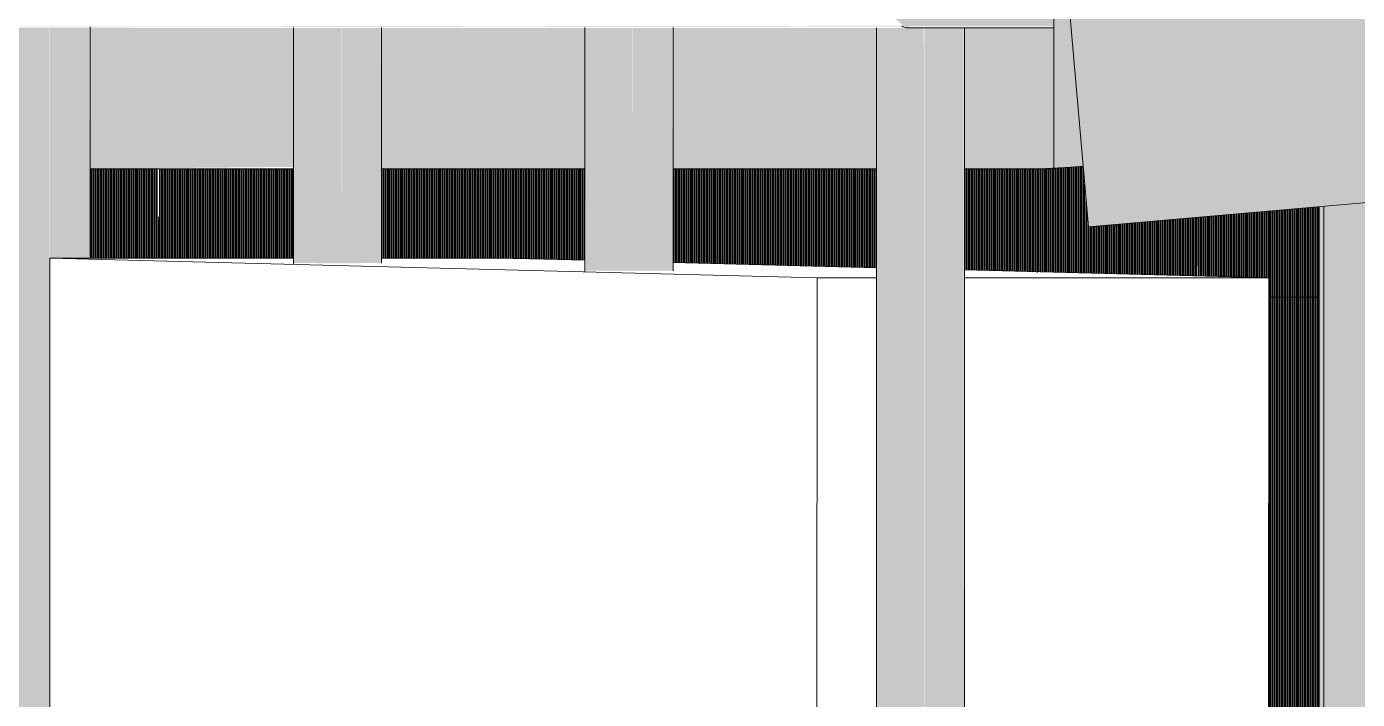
# Model space of a CAD drawing. Header units: millimetres. Extents: x -4612930 to -4329258, y -1064 to 30311.
# Drawn here: x -4393475 to -4391965, y 14392 to 15156 of the extents above; entities that cross this region are included whole.
import ezdxf

# ---------------------------------------------------------------- set-up
doc = ezdxf.new("R2010")
doc.units = ezdxf.units.MM
for name, color, linetype, lineweight in [('A-GENM', 13, 'Continuous', 5), ('A-GLAZ-CURT', 52, 'Continuous', 5), ('A-GLAZ-CWMG', 51, 'Continuous', 5), ('A-ROOF', 132, 'Continuous', 5), ('P-SANR-FIXT', 6, 'Continuous', 5)]:
    doc.layers.add(name, color=color, linetype=linetype, lineweight=lineweight)

# ---------------------------------------------------------------- blocks, each defined once
blk = doc.blocks.new('Downpipe - Tee Spreader - Downpipe - Tee Spreader-V252-NORTH EAST')
at = {"layer": 'P-SANR-FIXT'}
h = blk.add_hatch(color=256, dxfattribs=at)
h.paths.add_polyline_path([(4306719.432474845, 15154.51900954595), (4306719.432474846, 15156.51900954321), (4306737.622636038, 15156.51900954321), (4306737.622636038, 15320.00000002557), (4306683.460555771, 15320.00000002557), (4306683.460555771, 15181.96457301527), (4306717.079386233, 15154.78105715203)])
h.paths.add_polyline_path([(4306737.622636038, 11320.00000002556), (4306737.081694236, 15154.51900954318), (4306683.460555771, 15154.48368983233), (4306684.58687658, 11361.38472390003), (4306692.309776748, 11356.33407987084), (4306736.127937803, 11321.2446620537)])
h = blk.add_hatch(color=256, dxfattribs=at)
h.paths.add_polyline_path([(4306783.081068272, 11278.0450184667), (4306782.349182323, 15154.51900954318), (4306737.622636038, 15154.51900954318), (4306737.622636038, 11320.00000002557), (4306782.510159884, 11279.47459979637)])
h.paths.add_polyline_path([(4306771.177884496, 15156.51900954321), (4306783.081068272, 15156.51900954321), (4306782.510159884, 15320.00000002557), (4306737.622636038, 15320.00000002557), (4306737.622636038, 15156.51900954321), (4306761.944730298, 15156.51900954321)])
for p, q in [((4306683.27081202, 15154.8316981167), (4306683.27081202, 11361.79297387777)), ((4306783.270812021, 11278.20702617334), (4306783.270812021, 15154.51900954486))]:
    blk.add_line(p, q, dxfattribs=at)
blk = doc.blocks.new('Downpipe - Tee Spreader - Downpipe - Tee Spreader-V254-NORTH EAST')
at = {"layer": 'P-SANR-FIXT'}
blk.add_hatch(color=256, dxfattribs=at).paths.add_polyline_path([(4305745.406760039, 11320.00000002556), (4305744.865757043, 15154.50028929263), (4305691.244679771, 15154.48368983233), (4305691.617019556, 11361.76646546891), (4305700.093900749, 11356.33407987084), (4305743.912061804, 11321.2446620537)])
h = blk.add_hatch(color=256, dxfattribs=at)
h.paths.add_polyline_path([(4305751.502690252, 11314.80567589482), (4305761.362454955, 11321.2446620537), (4305770.115845547, 11324.88424692328), (4305790.865192273, 11329.30567935984), (4305790.294283885, 12492.23186081512), (4305745.406760039, 12493.38459212734), (4305745.53676193, 11319.88922579805), (4305747.786518538, 11317.97221483646)])
h.paths.add_polyline_path([(4305745.406760039, 14273.15749079341), (4305745.527418519, 14893.3874885514), (4305790.865192273, 14893.3874885514), (4305790.133288958, 15154.50115882742), (4305745.406760039, 15154.48368983233), (4305745.406760039, 14306.05581513489)])
blk.add_line((4305791.054936022, 14893.3874885514), (4305791.054936022, 15155.67628411062), dxfattribs=at)
blk = doc.blocks.new('Downpipe - Tee Spreader - Downpipe - Tee Spreader-V255-NORTH EAST')
at = {"layer": 'P-SANR-FIXT'}
h = blk.add_hatch(color=256, dxfattribs=at)
h.paths.add_polyline_path([(4306076.145385373, 11320.00000002556), (4306076.145385373, 12484.89107907685), (4306021.983305105, 12486.28198506834), (4306021.983305105, 11361.95498158444), (4306030.832526083, 11356.33407987084), (4306074.650687138, 11321.2446620537)])
h.paths.add_polyline_path([(4306076.145385373, 14887.54842653782), (4306075.604403144, 15154.50664238383), (4306021.983305105, 15154.48368983233), (4306021.983305105, 14887.66018328848), (4306074.731743181, 14887.54883935404)])
h = blk.add_hatch(color=256, dxfattribs=at)
h.paths.add_polyline_path([(4306082.241315586, 11314.80567589546), (4306092.101080287, 11321.2446620537), (4306100.854470879, 11324.88424692328), (4306121.603817606, 11329.30567935984), (4306121.032909218, 12483.73834776462), (4306076.145385373, 12484.89107907685), (4306076.275387265, 11319.88922579805), (4306080.396216089, 11316.37787972666)])
h.paths.add_polyline_path([(4306076.145385373, 14887.54842653782), (4306121.603817606, 14887.66018328849), (4306120.871920472, 15154.50751191834), (4306076.145385373, 15154.48368983233), (4306076.145385373, 14894.47933839596)])
for p, q in [((4306021.793561355, 15155.13430278621), (4306021.793561355, 14886.29285275788)), ((4306121.793561356, 14887.57110501071), (4306121.793561356, 15155.08855598703))]:
    blk.add_line(p, q, dxfattribs=at)
blk = doc.blocks.new('Downpipe - Tee Spreader - Downpipe - Tee Spreader-V256-NORTH EAST')
at = {"layer": 'P-SANR-FIXT'}
h = blk.add_hatch(color=256, dxfattribs=at)
h.paths.add_polyline_path([(4306406.884010705, 11320.00000002556), (4306406.884010705, 12476.39756602638), (4306352.721930437, 12477.7884720179), (4306353.397598877, 11361.61288977878), (4306366.508334178, 11352.6006047392), (4306405.38931247, 11321.2446620537)])
h.paths.add_polyline_path([(4306406.884010705, 14879.05491348733), (4306406.343049243, 15154.51299547503), (4306352.721930437, 15154.48368983233), (4306353.397598877, 14879.15974868099), (4306405.442604043, 14879.05533441142)])
h = blk.add_hatch(color=256, dxfattribs=at)
h.paths.add_polyline_path([(4306412.979940918, 11314.80567589513), (4306422.83970562, 11321.2446620537), (4306431.593096212, 11324.88424692328), (4306452.342442938, 11329.30567935984), (4306451.77153455, 12475.24483471417), (4306406.884010705, 12476.39756602638), (4306407.014012596, 11319.88922579805), (4306411.134841422, 11316.37787972643)])
h.paths.add_polyline_path([(4306406.884010705, 14879.05491348733), (4306452.342442938, 14879.166670238), (4306451.610551984, 15154.51386500927), (4306406.884010705, 15154.48368983233), (4306406.884010705, 14893.3874885514)])
for p, q in [((4306352.532186687, 15154.98300045145), (4306352.532186687, 14877.79933970741)), ((4306452.532186688, 14879.07759196023), (4306452.532186688, 15154.93725365228))]:
    blk.add_line(p, q, dxfattribs=at)
blk = doc.blocks.new('Roof Gutters3 - Roof Gutters-1885272-NORTH EAST')
at = {"layer": 'A-ROOF'}
blk.add_hatch(color=256, dxfattribs=at).paths.add_polyline_path([(4306923.76020311, 14928.83501127484), (4312404.293400316, 15406.50074967825), (4312404.293400316, 15445.28688215871), (4312463.316390717, 15445.28688215871), (4312463.316390717, 15869.38839209092), (4306884.165527369, 15383.12745343551), (4306918.984290411, 14983.63179905715)])
for p, q in [((4312404.293400316, 15406.50074967823), (4306923.760203109, 14928.83501127482)), ((4306923.76020311, 14928.83501127486), (4306884.165527368, 15383.12745343551))]:
    blk.add_line(p, q, dxfattribs=at)
blk = doc.blocks.new('Rectangular Mullion - Frame_Framed Facade_Danpal_DPANMF BT2-1262941-NORTH EAST')
at = {"layer": 'A-GLAZ-CWMG'}
for points in [[(4307190.975536969, 11233.36591222187), (4307190.927409092, 14673.36591222189), (4307185.47553708, 14673.36591222188), (4307185.47553708, 11233.36591222187)], [(4307190.975536969, 11233.36591222187), (4307244.37553697, 11233.36591222187), (4307244.37553697, 14673.36591222189), (4307190.975536969, 14673.36591222188), (4307190.975536969, 11321.2446620537)]]:
    blk.add_hatch(color=256, dxfattribs=at).paths.add_polyline_path(points)
for p, q in [((4307185.47553708, 14673.36591222187), (4307185.47553708, 11233.36591222187)), ((4307190.975536969, 14673.36591222187), (4307190.975536969, 11233.36591222187))]:
    blk.add_line(p, q, dxfattribs=at)
blk = doc.blocks.new('FP_332-NORTH EAST')
at = {"layer": 'A-GENM'}
blk.add_line((4307137.165189907, 14947.43470713101), (4307137.165189907, 14848.82879258664), dxfattribs=at)
blk = doc.blocks.new('MulticellPanel_Polycarbonate_Danpal_1040w - Grey-2898738-NORTH EAST')
at = {"layer": 'A-GENM'}
h = blk.add_hatch(dxfattribs=at)
h.set_pattern_fill('FP_206', color=256, style=0, pattern_type=2)
h.set_pattern_definition([(90, (4307182.174, 15017.768), (1.306, -7.996943598432217e-17), [])])
h.paths.add_polyline_path([(4307137.176574416, 14848.82879258664), (4307185.47553708, 14848.82879258664), (4307185.47553708, 14951.64528242082), (4307137.176574416, 14947.43569936843), (4307137.176574416, 14858.81289637446)])
blk.add_line((4307185.47553708, 14848.82879258663), (4307137.176574416, 14848.82879258663), dxfattribs=at)
blk.add_blockref('FP_332-NORTH EAST', (0, 0), dxfattribs=at)
blk = doc.blocks.new('FP_334-NORTH EAST')
at = {"layer": 'A-GENM'}
blk.add_line((4307046.64725033, 14939.54545313118), (4307046.64725033, 14873.39403524097), dxfattribs=at)
blk = doc.blocks.new('MulticellPanel_Polycarbonate_Danpal_1040w - Grey-V333-NORTH EAST')
at = {"layer": 'A-GENM'}
h = blk.add_hatch(dxfattribs=at)
h.set_pattern_fill('FP_207', color=256, style=0, pattern_type=2)
h.set_pattern_definition([(90, (4307091.656, 15017.768), (1.306, -7.996943598432217e-17), [])])
h.paths.add_polyline_path([(4307128.373427098, 14848.82879258664), (4307136.654360835, 14848.82879258664), (4307136.654360835, 14947.39018490333), (4307046.65863484, 14939.54644536858), (4307047.088223252, 14873.12363395866), (4307128.373427098, 14871.03619425011), (4307128.373427098, 14857.87539615869)])
for q in [(4307128.369106906, 14848.82879258663), (4307137.185308691, 14848.82879258663)]:
    blk.add_line((4307136.654360833, 14848.82879258663), q, dxfattribs=at)
blk.add_blockref('FP_334-NORTH EAST', (0, 0), dxfattribs=at)
blk = doc.blocks.new('FP_336-NORTH EAST')
at = {"layer": 'A-GENM'}
blk.add_line((4306956.129310764, 14931.65619913248), (4306956.129310764, 14875.71857565479), dxfattribs=at)
blk = doc.blocks.new('MulticellPanel_Polycarbonate_Danpal_1040w - Grey-V335-NORTH EAST')
at = {"layer": 'A-GENM'}
h = blk.add_hatch(dxfattribs=at)
h.set_pattern_fill('FP_208', color=256, style=0, pattern_type=2)
h.set_pattern_definition([(90, (4307001.139, 15017.768), (1.306, -7.996943598432217e-17), [])])
h.paths.add_polyline_path([(4307046.136421268, 14873.1480766513), (4307046.136421268, 14939.50093090461), (4306956.140695274, 14931.65719136988), (4306956.140695274, 14875.45920639145), (4307018.321295709, 14873.86238128295)])
blk.add_blockref('FP_336-NORTH EAST', (0, 0), dxfattribs=at)
blk = doc.blocks.new('FP_338-NORTH EAST')
at = {"layer": 'A-GENM'}
blk.add_line((4306865.611371201, 14994.69088622097), (4306865.611371201, 14876.64611738521), dxfattribs=at)
blk = doc.blocks.new('MulticellPanel_Polycarbonate_Danpal_1040w - Grey-V337-NORTH EAST')
at = {"layer": 'A-GENM'}
h = blk.add_hatch(dxfattribs=at)
h.set_pattern_fill('FP_209', color=256, style=0, pattern_type=2)
h.set_pattern_definition([(90, (4306910.621, 15017.768), (1.306, -7.996943598432217e-17), [])])
h.paths.add_polyline_path([(4306955.618481704, 14875.4726170651), (4306955.618481704, 14931.61167690598), (4306923.760203109, 14928.83501127483), (4306917.767081788, 14997.59753225952), (4306865.62275571, 14994.65592782922), (4306865.62275571, 14877.78374680524), (4306948.890563328, 14875.6453929617)])
blk.add_blockref('FP_338-NORTH EAST', (0, 0), dxfattribs=at)
blk = doc.blocks.new('MulticellPanel_Polycarbonate_Danpal_1040w - Grey-V339-NORTH EAST')
at = {"layer": 'A-GENM'}
h = blk.add_hatch(dxfattribs=at)
h.set_pattern_fill('FP_210', color=256, style=0, pattern_type=2)
h.set_pattern_definition([(90, (4306820.103, 15017.768), (1.306, -7.996943598432217e-17), [])])
h.paths.add_polyline_path([(4306865.100542139, 14877.79715747892), (4306865.100542139, 14994.69087640857), (4306783.081068272, 14994.65592782922), (4306783.081068272, 14879.9034535639), (4306845.715182325, 14878.29498202663)])
blk = doc.blocks.new('FP_342-NORTH EAST')
at = {"layer": 'A-GENM'}
blk.add_line((4306594.057552505, 14994.68566999903), (4306594.057552505, 14885.01673731004), dxfattribs=at)
blk = doc.blocks.new('MulticellPanel_Polycarbonate_Danpal_1040w - Grey-V341-NORTH EAST')
at = {"layer": 'A-GENM'}
h = blk.add_hatch(dxfattribs=at)
h.set_pattern_fill('FP_211', color=256, style=0, pattern_type=2)
h.set_pattern_definition([(90, (4306639.067, 15017.768), (1.306, -7.996943598432217e-17), [])])
h.paths.add_polyline_path([(4306683.46055577, 14882.46175204556), (4306683.46055577, 14994.6873873231), (4306594.068937015, 14994.65592782922), (4306594.068937015, 14884.75736804669), (4306673.10452081, 14882.72769956833)])
blk.add_blockref('FP_342-NORTH EAST', (0, 0), dxfattribs=at)
blk = doc.blocks.new('FP_344-NORTH EAST')
at = {"layer": 'A-GENM'}
blk.add_line((4306503.539612941, 14994.68393125837), (4306503.539612941, 14887.34127772385), dxfattribs=at)
blk = doc.blocks.new('MulticellPanel_Polycarbonate_Danpal_1040w - Grey-V343-NORTH EAST')
at = {"layer": 'A-GENM'}
h = blk.add_hatch(dxfattribs=at)
h.set_pattern_fill('FP_212', color=256, style=0, pattern_type=2)
h.set_pattern_definition([(90, (4306548.549, 15017.768), (1.306, -7.996943598432217e-17), [])])
h.paths.add_polyline_path([(4306593.546723445, 14884.77077872037), (4306593.546723445, 14994.68566018663), (4306503.550997451, 14994.65592782922), (4306503.550997451, 14887.08190846051), (4306586.799190053, 14884.94405833917)])
blk.add_blockref('FP_344-NORTH EAST', (0, 0), dxfattribs=at)
blk = doc.blocks.new('MulticellPanel_Polycarbonate_Danpal_1040w - Grey-V345-NORTH EAST')
at = {"layer": 'A-GENM'}
h = blk.add_hatch(dxfattribs=at)
h.set_pattern_fill('FP_213', color=256, style=0, pattern_type=2)
h.set_pattern_definition([(90, (4306458.031, 15017.768), (1.306, -7.996943598432217e-17), [])])
h.paths.add_polyline_path([(4306503.028783879, 14887.09531913419), (4306503.028783879, 14994.68392144598), (4306452.342442938, 14994.65592782922), (4306452.342442938, 14888.39696661438), (4306500.493859296, 14887.16041711002)])
blk = doc.blocks.new('FP_347-NORTH EAST')
at = {"layer": 'A-GENM'}
blk.add_line((4306322.503733812, 14994.68045377709), (4306322.503733812, 14891.99035855148), dxfattribs=at)
blk = doc.blocks.new('MulticellPanel_Polycarbonate_Danpal_1040w - Grey-V346-NORTH EAST')
at = {"layer": 'A-GENM'}
h = blk.add_hatch(dxfattribs=at)
h.set_pattern_fill('FP_214', color=256, style=0, pattern_type=2)
h.set_pattern_definition([(90, (4306367.513, 15017.768), (1.306, -7.996943598432217e-17), [])])
h.paths.add_polyline_path([(4306352.721930438, 14890.95526509605), (4306352.721930438, 14994.68103423226), (4306322.515118321, 14993.80333090099), (4306322.515118321, 14891.73098928814), (4306329.132686881, 14891.56104722325)])
blk.add_blockref('FP_347-NORTH EAST', (0, 0), dxfattribs=at)
blk = doc.blocks.new('FP_349-NORTH EAST')
at = {"layer": 'A-GENM'}
blk.add_line((4306231.985794248, 14994.67871503643), (4306231.985794248, 14893.38748855139), dxfattribs=at)
blk = doc.blocks.new('MulticellPanel_Polycarbonate_Danpal_1040w - Grey-V348-NORTH EAST')
at = {"layer": 'A-GENM'}
h = blk.add_hatch(dxfattribs=at)
h.set_pattern_fill('FP_215', color=256, style=0, pattern_type=2)
h.set_pattern_definition([(90, (4306276.995, 15017.768), (1.306, -7.996943598432217e-17), [])])
h.paths.add_polyline_path([(4306321.992904752, 14891.74439996178), (4306321.992904752, 14994.68044396468), (4306231.997178758, 14994.65592782922), (4306231.997178758, 14893.38748855139), (4306314.208994342, 14891.94429419723)])
blk.add_blockref('FP_349-NORTH EAST', (0, 0), dxfattribs=at)
blk = doc.blocks.new('FP_351-NORTH EAST')
at = {"layer": 'A-GENM'}
blk.add_line((4306141.467854682, 14994.67697629578), (4306141.467854682, 14893.38748855139), dxfattribs=at)
blk = doc.blocks.new('MulticellPanel_Polycarbonate_Danpal_1040w - Grey-V350-NORTH EAST')
at = {"layer": 'A-GENM'}
h = blk.add_hatch(dxfattribs=at)
h.set_pattern_fill('FP_216', color=256, style=0, pattern_type=2)
h.set_pattern_definition([(90, (4306186.477, 15017.768), (1.306, -7.996943598432217e-17), [])])
h.paths.add_polyline_path([(4306231.474965186, 14893.38748855139), (4306231.474965186, 14994.67870522402), (4306141.479239191, 14993.80333090099), (4306141.479239191, 14893.38748855139), (4306212.815487612, 14893.38748855139)])
blk.add_blockref('FP_351-NORTH EAST', (0, 0), dxfattribs=at)
blk = doc.blocks.new('MulticellPanel_Polycarbonate_Danpal_1040w - Grey-V352-NORTH EAST')
at = {"layer": 'A-GENM'}
h = blk.add_hatch(dxfattribs=at)
h.set_pattern_fill('FP_217', color=256, style=0, pattern_type=2)
h.set_pattern_definition([(90, (4306095.959, 15017.768), (1.306, -7.996943598432217e-17), [])])
h.paths.add_polyline_path([(4306140.957025619, 14893.38748855139), (4306140.957025619, 14994.67696648337), (4306121.603817605, 14993.80333090099), (4306121.603817605, 14893.38748855139)])
blk = doc.blocks.new('FP_354-NORTH EAST')
at = {"layer": 'A-GENM'}
blk.add_line((4305960.431975553, 14994.67349881449), (4305960.431975553, 14893.38748855139), dxfattribs=at)
blk = doc.blocks.new('MulticellPanel_Polycarbonate_Danpal_1040w - Grey-V353-NORTH EAST')
at = {"layer": 'A-GENM'}
h = blk.add_hatch(dxfattribs=at)
h.set_pattern_fill('FP_218', color=256, style=0, pattern_type=2)
h.set_pattern_definition([(90, (4306005.441000001, 15017.768), (1.306, -7.996943598432217e-17), [])])
h.paths.add_polyline_path([(4305960.443360061, 14893.38748855139), (4306021.983305105, 14893.38748855139), (4306021.983305105, 14994.67468114142), (4305960.443360061, 14993.80333090099), (4305960.443360061, 14901.02915094341)])
blk.add_blockref('FP_354-NORTH EAST', (0, 0), dxfattribs=at)
blk = doc.blocks.new('FP_356-NORTH EAST')
at = {"layer": 'A-GENM'}
blk.add_line((4305869.914035988, 14994.67176007384), (4305869.914035988, 14894.47933839595), dxfattribs=at)
blk = doc.blocks.new('MulticellPanel_Polycarbonate_Danpal_1040w - Grey-V355-NORTH EAST')
at = {"layer": 'A-GENM'}
h = blk.add_hatch(dxfattribs=at)
h.set_pattern_fill('FP_219', color=256, style=0, pattern_type=2)
h.set_pattern_definition([(90, (4305914.923, 15017.768), (1.306, -7.996943598432217e-17), [])])
h.paths.add_polyline_path([(4305881.98445055, 14893.38748855139), (4305959.921146491, 14893.38748855139), (4305959.921146491, 14994.67348900208), (4305869.925420497, 14994.65592782922), (4305869.925420497, 14893.38748855139)])
blk.add_blockref('FP_356-NORTH EAST', (0, 0), dxfattribs=at)
blk = doc.blocks.new('MulticellPanel_Polycarbonate_Danpal_1040w - Grey-V357-NORTH EAST')
at = {"layer": 'A-GENM'}
h = blk.add_hatch(dxfattribs=at)
h.set_pattern_fill('FP_220', color=256, style=0, pattern_type=2)
h.set_pattern_definition([(90, (4305824.405, 15017.768), (1.306, -7.996943598432217e-17), [])])
h.paths.add_polyline_path([(4305869.403206927, 14893.38748855139), (4305867.598712713, 14994.67171559926), (4305790.865192273, 14993.75284424246), (4305790.865192273, 14893.38748855139), (4305867.598712713, 14893.38748855139)])
blk = doc.blocks.new('Rectangular Mullion - Frame_Framed Facade_Danpal_DPANMF BT2-1888181-NORTH EAST')
at = {"layer": 'A-GLAZ-CWMG'}
for points in [[(4307185.47553708, 14673.36591222188), (4307190.975536969, 14673.36591222189), (4307190.927409092, 14952.12045014203), (4307185.47553708, 14951.64528242083), (4307185.47553708, 14698.33664793198)], [(4307198.768408098, 14673.36591222188), (4307244.37553697, 14673.36591222189), (4307244.37553697, 14956.77881795954), (4307190.975536969, 14952.12464481381), (4307190.975536969, 14673.36591222188)]]:
    blk.add_hatch(color=256, dxfattribs=at).paths.add_polyline_path(points)
for p, q in [((4307185.47553708, 14951.6452824208), (4307185.47553708, 14673.36591222188)), ((4307190.975536969, 14952.1246448138), (4307190.975536969, 14673.36591222188)), ((4307244.375536969, 14956.77881795953), (4307244.375536969, 14673.36591222188))]:
    blk.add_line(p, q, dxfattribs=at)
blk = doc.blocks.new('FP_381-NORTH EAST')
at = {"layer": 'A-GENM'}
blk.add_line((4307137.165189907, 14848.82879258664), (4307137.165189907, 11407.72879258663), dxfattribs=at)
blk = doc.blocks.new('MulticellPanel_Polycarbonate_Danpal_1040w - Opal-V380-NORTH EAST')
at = {"layer": 'A-GENM'}
h = blk.add_hatch(dxfattribs=at)
h.set_pattern_fill('FP_235', color=256, style=0, pattern_type=2)
h.set_pattern_definition([(90, (4307182.174, 13105.475), (1.306, -7.996943598432217e-17), [])])
h.paths.add_polyline_path([(4307162.165029681, 11407.72879258663), (4307185.47553708, 11407.72879258663), (4307185.47553708, 14848.82879258664), (4307137.176574416, 14848.82879258664), (4307137.176574416, 11407.72879258663)])
blk.add_line((4307137.176574416, 14848.82879258663), (4307185.47553708, 14848.82879258663), dxfattribs=at)
blk.add_blockref('FP_381-NORTH EAST', (0, 0), dxfattribs=at)
blk = doc.blocks.new('MulticellPanel_Polycarbonate_Danpal_1040w - Opal-V382-NORTH EAST')
at = {"layer": 'A-GENM'}
h = blk.add_hatch(dxfattribs=at)
h.set_pattern_fill('FP_236', color=256, style=0, pattern_type=2)
h.set_pattern_definition([(90, (4307091.656, 13105.475), (1.306, -7.996943598432217e-17), [])])
h.paths.add_polyline_path([(4307075.859698925, 11407.72879258663), (4307136.654360835, 11407.72879258663), (4307136.654360835, 14848.82879258664), (4307128.373427098, 14848.82879258664), (4307127.90653638, 12471.04218922187), (4307046.65863484, 12471.04218922187), (4307046.65863484, 11407.72879258663)])
for p in [(4307128.369106906, 14848.82879258663), (4307137.185308691, 14848.82879258663)]:
    blk.add_line(p, (4307136.654360833, 14848.82879258663), dxfattribs=at)
blk = doc.blocks.new('Generic Models 13 - Generic Models 13-2262104-NORTH EAST')
at = {"layer": 'A-GENM'}
for p, q in [((4305745.527418518, 14893.3874885514), (4305745.060527802, 12493.39348352315)), ((4306615.890047938, 14871.03619425011), (4305745.527418518, 14893.3874885514)), ((4306021.983305106, 14893.3874885514), (4305745.527418518, 14893.3874885514)), ((4306258.010797678, 14893.3874885514), (4306121.543539143, 14893.3874885514)), ((4306258.010797678, 14893.3874885514), (4306352.721930438, 14890.95526509605)), ((4306452.281459557, 14888.39853269435), (4306683.460555771, 14882.46175204556)), ((4306783.018884799, 14879.90505046274), (4307128.373427095, 14871.03619425011)), ((4306615.423157221, 12471.04218922186), (4306615.890047938, 14871.03619425011)), ((4306615.890047938, 14871.03619425011), (4306683.460555771, 14871.03619425011)), ((4306783.017631669, 14871.03619425011), (4307128.373427095, 14871.03619425011)), ((4307128.373427095, 14871.03619425011), (4307127.90653638, 12471.04218922186))]:
    blk.add_line(p, q, dxfattribs=at)
blk = doc.blocks.new('Gutter 01 - Gutter 01-2642328-NORTH EAST')
at = {"layer": 'A-GENM'}
blk.add_hatch(color=256, dxfattribs=at).paths.add_polyline_path([(4304880.706429735, 15154.48368983234), (4306713.161057081, 15156.35045448398), (4306711.68286441, 15157.10924316385), (4304878.036183423, 15154.78105715204), (4304880.389272035, 15154.51900954596)])
blk.add_line((4306719.432474845, 15154.51900954588), (4306884.426444606, 15154.51900954325), dxfattribs=at)
blk.add_ellipse((4306719.432473065, 15166.74810827216), major_axis=(-0.0002349483209915463, 12.22909872397037), ratio=0.9962051250476421, start_param=2.478640519581396, end_param=3.141573514181408, dxfattribs=at)

msp = doc.modelspace()

# ---------------------------------------------------------------- hatches: boundary and pattern name
at = {"layer": 'A-ROOF'}
h = msp.add_hatch(color=256, dxfattribs=at)
h.paths.add_polyline_path([(-4392309.510004455, 14994.69124754301), (-4392276.164531692, 14997.59753225954), (-4392309.510004455, 15380.18928159448), (-4392309.510004455, 15054.95558683845)])
h.paths.add_polyline_path([(-4392309.510004455, 15383.20109174678), (-4386730.615222764, 15869.4397111443), (-4386730.615222764, 15892.49600033324), (-4392309.510004455, 15406.25738093579)])
h.paths.add_polyline_path([(-4386619.217756843, 15902.20504704467), (-4386511.610199631, 15902.20504704467), (-4386512.26551148, 15911.52666255501), (-4386537.069661091, 15909.36481223614)])
h = msp.add_hatch(color=256, dxfattribs=at)
h.paths.add_polyline_path([(-4394064.543671872, 14994.65753545905), (-4393833.425559041, 14994.66197495978), (-4393833.425559041, 15154.49290620549), (-4394064.543671872, 15154.48368983234), (-4394064.543671872, 15054.95558683845)])
h.paths.add_polyline_path([(-4393733.805046541, 14994.66388854989), (-4393502.686933709, 14994.66832805061), (-4393502.686933708, 15154.49925929629), (-4393733.805046541, 15154.48368983234), (-4393733.805046542, 15054.95558683845)])
h.paths.add_polyline_path([(-4393403.066421208, 14994.67024164072), (-4393171.948308376, 14996.8968968169), (-4393171.948308376, 15154.50561238709), (-4393403.066421208, 15154.48368983234), (-4393403.066421208, 14996.8968968169)])
h.paths.add_polyline_path([(-4393072.327795873, 14994.67659473154), (-4392841.209683043, 14994.68103423228), (-4392841.209683043, 15154.5119654779), (-4393072.327795874, 15154.48368983234), (-4393072.327795873, 14996.8968968169)])
h.paths.add_polyline_path([(-4392741.589170543, 14994.68294782239), (-4392510.471057709, 14994.68738732311), (-4392510.47105771, 15154.51831856871), (-4392741.589170543, 15154.48368983234), (-4392741.589170543, 15020.91105800372)])
h.paths.add_polyline_path([(-4392410.850545209, 14994.68930091322), (-4392309.510004455, 14994.69124754301), (-4392309.510004455, 15154.51900954319), (-4392410.850545209, 15154.51900954319), (-4392410.850545209, 15020.91105800372)])
h.paths.add_polyline_path([(-4392405.75483437, 15156.51900954322), (-4392309.510004455, 15156.51900954322), (-4392310.222382322, 15406.25736725186), (-4394148.236049566, 15406.22206122201), (-4394148.236049565, 15322.2645268663), (-4392650.597676969, 15320.26226552186), (-4392675.669672561, 15314.55520408174), (-4392675.453924824, 15309.63572317678), (-4392672.176158807, 15308.70734861732), (-4392510.47105771, 15181.96457301527), (-4392510.471057709, 15320.00000002558), (-4392410.850545209, 15320.00000002558), (-4392410.850545209, 15156.51900954322)])

# ---------------------------------------------------------------- linework, layer by layer
for p, q in [((-4392309.510004456, 15380.18928160068), (-4392309.510004456, 14994.691247543)), ((-4393171.948308377, 14994.67468114141), (-4393403.112388867, 14994.67024075771)), ((-4392841.209683044, 14994.68103423223), (-4393072.373762636, 14994.67659384855)), ((-4392510.47105771, 14994.68738732305), (-4392741.635136406, 14994.68294693939)), ((-4392309.510004456, 14994.69124754295), (-4392410.896510174, 14994.68930003023)), ((-4392309.510004456, 14994.691247543), (-4392276.164531693, 14997.59753225951))]:
    msp.add_line(p, q, dxfattribs=at)

# ---------------------------------------------------------------- block references
at = {"layer": 'A-GENM'}
for name in ['Gutter 01 - Gutter 01-2642328-NORTH EAST', 'Generic Models 13 - Generic Models 13-2262104-NORTH EAST']:
    msp.add_blockref(name, (-8699193.93161348, 0), dxfattribs=at)
at = {"layer": 'A-GLAZ-CURT'}
for name in ['MulticellPanel_Polycarbonate_Danpal_1040w - Grey-V357-NORTH EAST', 'MulticellPanel_Polycarbonate_Danpal_1040w - Grey-V355-NORTH EAST', 'MulticellPanel_Polycarbonate_Danpal_1040w - Grey-V353-NORTH EAST', 'MulticellPanel_Polycarbonate_Danpal_1040w - Grey-V352-NORTH EAST', 'MulticellPanel_Polycarbonate_Danpal_1040w - Grey-V350-NORTH EAST', 'MulticellPanel_Polycarbonate_Danpal_1040w - Grey-V348-NORTH EAST', 'MulticellPanel_Polycarbonate_Danpal_1040w - Grey-V346-NORTH EAST', 'MulticellPanel_Polycarbonate_Danpal_1040w - Grey-V345-NORTH EAST', 'MulticellPanel_Polycarbonate_Danpal_1040w - Grey-V343-NORTH EAST', 'MulticellPanel_Polycarbonate_Danpal_1040w - Grey-V341-NORTH EAST', 'MulticellPanel_Polycarbonate_Danpal_1040w - Grey-V339-NORTH EAST', 'MulticellPanel_Polycarbonate_Danpal_1040w - Grey-V337-NORTH EAST', 'MulticellPanel_Polycarbonate_Danpal_1040w - Grey-2898738-NORTH EAST', 'MulticellPanel_Polycarbonate_Danpal_1040w - Grey-V335-NORTH EAST', 'MulticellPanel_Polycarbonate_Danpal_1040w - Grey-V333-NORTH EAST', 'MulticellPanel_Polycarbonate_Danpal_1040w - Opal-V382-NORTH EAST', 'MulticellPanel_Polycarbonate_Danpal_1040w - Opal-V380-NORTH EAST']:
    msp.add_blockref(name, (-8699193.93161348, 0), dxfattribs=at)
at = {"layer": 'A-GLAZ-CWMG'}
for name in ['Rectangular Mullion - Frame_Framed Facade_Danpal_DPANMF BT2-1888181-NORTH EAST', 'Rectangular Mullion - Frame_Framed Facade_Danpal_DPANMF BT2-1262941-NORTH EAST']:
    msp.add_blockref(name, (-8699193.93161348, 0), dxfattribs=at)
at = {"layer": 'A-ROOF'}
msp.add_blockref('Roof Gutters3 - Roof Gutters-1885272-NORTH EAST', (-8699193.93161348, 0), dxfattribs=at)
at = {"layer": 'P-SANR-FIXT'}
for name in ['Downpipe - Tee Spreader - Downpipe - Tee Spreader-V252-NORTH EAST', 'Downpipe - Tee Spreader - Downpipe - Tee Spreader-V254-NORTH EAST', 'Downpipe - Tee Spreader - Downpipe - Tee Spreader-V255-NORTH EAST', 'Downpipe - Tee Spreader - Downpipe - Tee Spreader-V256-NORTH EAST']:
    msp.add_blockref(name, (-8699193.93161348, 0), dxfattribs=at)

doc.saveas('drawing.dxf')
